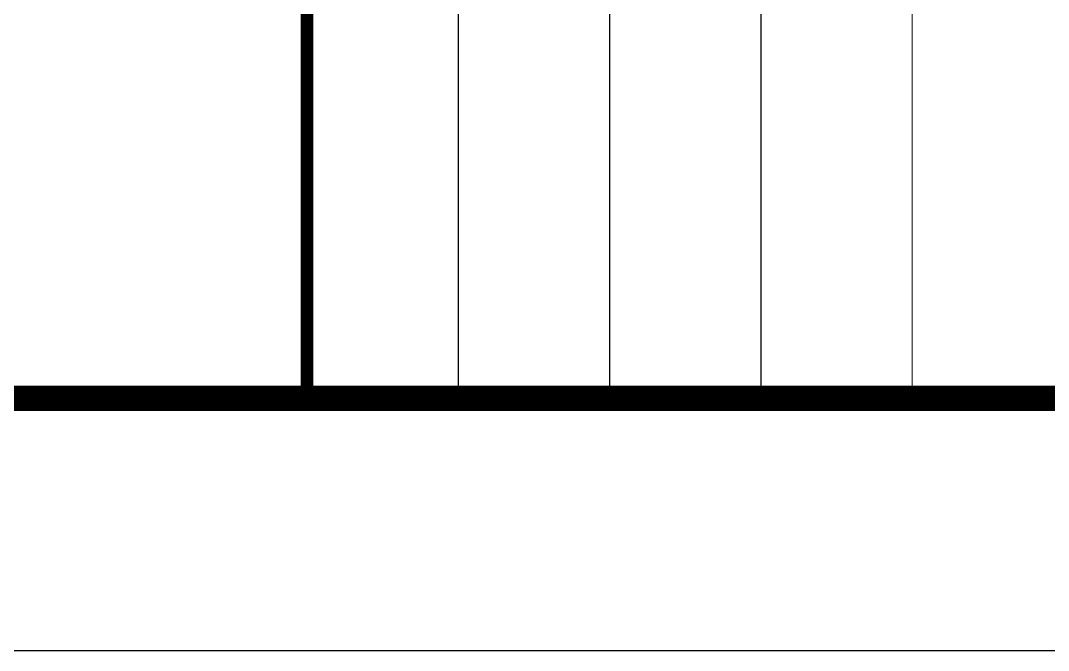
# Model space of a CAD drawing. Extents: x 115799 to 952918, y -190076 to 200966.
# Drawn here: x 273206 to 275245, y -55268 to -54018 of the extents above; entities that cross this region are included whole.
import ezdxf
from ezdxf.enums import TextEntityAlignment as Align

# ---------------------------------------------------------------- set-up
doc = ezdxf.new("R2010")
doc.units = 0
doc.header["$LTSCALE"] = 1000
doc.header["$MEASUREMENT"] = 0
for name, color, linetype in [('00-图签', 7, 'Continuous'), ('00-图签签名_10', 10, 'Continuous'), ('SHEET_LINE', 6, 'Continuous')]:
    doc.layers.add(name, color=color, linetype=linetype)
doc.styles.add('A0-建筑图签$0$hwxh', font='STXIHEI.TTF')

# ---------------------------------------------------------------- blocks, each defined once
blk = doc.blocks.new('图签-A1')
at = {"layer": 'SHEET_LINE', "const_width": 0.5}
for points in [[(-65, 573.835), (-65, 512.335), (0, 512.335), (0, 573.835)], [(-65, -0.165), (0, -0.165), (0, 512.335), (-65, 512.335)]]:
    blk.add_lwpolyline(points, close=True, dxfattribs=at)
at = {"layer": 'SHEET_LINE', "const_width": 0.05}
for points in [[(-65, 536.335), (0, 536.335)], [(-65, 530.335), (0, 530.335)], [(-65, 524.335), (0, 524.335)], [(-65, 524.335), (0, 524.335)], [(-65, 518.335), (0, 518.335)], [(-65, 512.335), (0, 512.335)]]:
    blk.add_lwpolyline(points, dxfattribs=at)
at = {"layer": '00-图签签名_10', "style": 'A0-建筑图签$0$hwxh'}
for tag, p in [('曲佰忠', (-28.758, 153.542)), ('郭艳霞', (-28.758, 146.042)), ('关宝凤', (-28.758, 131.042)), ('李杰', (-28.758, 116.042)), ('李杰', (-28.758, 108.542))]:
    blk.add_attdef(tag, text='', height=2.3, dxfattribs=at).set_placement(p, align=Align.TOP_CENTER)

msp = doc.modelspace()

# ---------------------------------------------------------------- linework, layer by layer
at = {"layer": '00-图签'}
msp.add_lwpolyline([(247649.2, -55267.8), (277349.2, -55267.8), (277357.5, -13217.8), (247657.5, -13217.8)], close=True, dxfattribs=at)
at = {"layer": '00-图签', "const_width": 50}
msp.add_lwpolyline([(248149.2, -54767.8), (276849.2, -54767.8), (276857.5, -14467.8), (248157.5, -14467.8)], close=True, dxfattribs=at)

# ---------------------------------------------------------------- block references
at = {"xscale": 50, "yscale": 50, "zscale": 50, "rotation": 270}
msp.add_blockref('图签-A1', (248157.5, -54767.8), dxfattribs=at)

doc.saveas('drawing.dxf')
